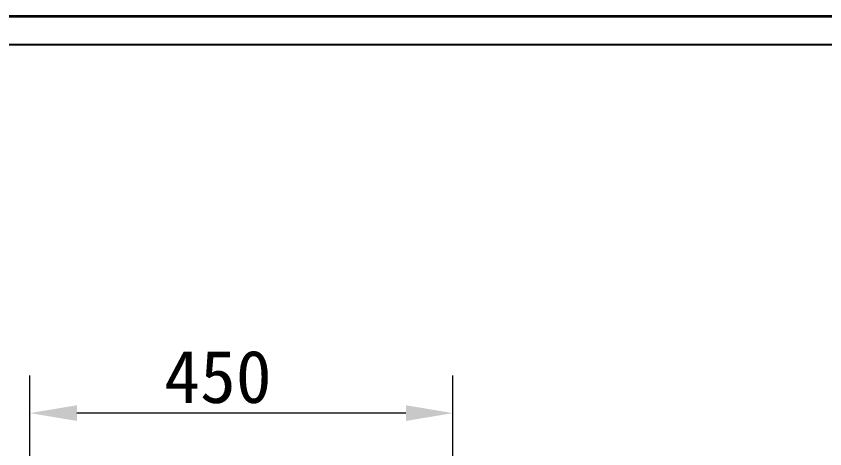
# Model space of a CAD drawing. Header units: millimetres. Extents: x 120 to 9117, y 110 to 4090.
# Drawn here: x 2181 to 3041, y 3630 to 4090 of the extents above; entities that cross this region are included whole.
import ezdxf

# ---------------------------------------------------------------- set-up
doc = ezdxf.new("R2010")
doc.units = ezdxf.units.MM
doc.header["$LTSCALE"] = 20
doc.linetypes.add('DASHED', pattern=[0.2067, 0.1654, -0.0413])
doc.layers.add('图框 (ISO)', color=7, linetype='Continuous', lineweight=35)
doc.layers.add('尺寸 (ISO)', color=7, linetype='Continuous', lineweight=18, true_color=0x008000)
doc.layers.add('符号 (ISO)', color=7, linetype='Continuous', lineweight=18, true_color=0x008000)
doc.styles.add('文本样式74', font='SimSun.ttf')
doc.styles.add('最新国标', font='simfang.ttf')
doc.dimstyles.new('默认 (GB)', dxfattribs={"dimscale": 20, "dimtxt": 2.8, "dimasz": 2.5, "dimexe": 2, "dimexo": 1.5, "dimgap": 0.5, "dimtad": 1, "dimtoh": 1, "dimdsep": 46, "dimtxsty": '最新国标', "dimcen": 0.09, "dimdle": 10, "dimclrd": 256, "dimclre": 256, "dimclrt": 256, "dimaunit": 1, "dimadec": 3, "dimazin": 2, "dimtfac": 0.535714, "dimtdec": 3, "dimtmove": 0, "dimatfit": 3, "dimfxl": 0, "dimtolj": 1, "dimlwd": -1, "dimlwe": -1, "dimarcsym": 0})

# ---------------------------------------------------------------- blocks, each defined once
blk = doc.blocks.new('图框 最新国标')
at = {"layer": '图框 (ISO)'}
blk.add_line((6, 204.5), (291.5, 204.5), dxfattribs=at)
at = {"layer": '图框 (ISO)', "color": 7, "linetype": 'Continuous', "lineweight": 25}
blk.add_line((18, 203), (290, 203), dxfattribs=at)
blk.add_line((18, 203), (290, 203), dxfattribs=at)
at = {"layer": '图框 (ISO)', "style": '文本样式74'}
blk.add_attdef('零件代号_001', (44.432, 200.25), '', height=2.5, rotation=180, dxfattribs=at)
blk = doc.blocks.new('*D5')
at = {"layer": 'Defpoints', "color": 0, "transparency": 16777216}
for p in [(2195.28, 3668.26), (2195.28, 3517.01), (2645.28, 3517.01)]:
    blk.add_point(p, dxfattribs=at)
at = {"layer": '尺寸 (ISO)', "color": 116, "true_color": 0x00803f, "transparency": 16777216}
for p, q in [((2195.28, 3547.01), (2195.28, 3708.26)), ((2645.28, 3547.01), (2645.28, 3708.26)), ((2595.28, 3668.26), (2245.28, 3668.26))]:
    blk.add_line(p, q, dxfattribs=at)
for points in [[(2245.28, 3676.6), (2245.28, 3659.93), (2195.28, 3668.26)], [(2595.28, 3676.6), (2595.28, 3659.93), (2645.28, 3668.26)]]:
    blk.add_solid(points, dxfattribs=at)
at = {"layer": '尺寸 (ISO)', "transparency": 16777216, "insert": (2395.28, 3706.58), "char_height": 56, "attachment_point": 5, "style": '最新国标'}
blk.add_mtext('\\A1;450', dxfattribs=at)
blk = doc.blocks.new('焊接符号标识符1')
at = {"layer": '符号 (ISO)', "linetype": 'DASHED', "ltscale": 12.901145}
blk.add_line((103.264, 184.187), (87.264, 184.187), dxfattribs=at)
at = {"layer": '符号 (ISO)'}
for p, q in [((103.264, 183.137), (87.264, 183.137)), ((93.264, 183.137), (97.264, 183.137)), ((97.264, 183.137), (93.264, 179.137)), ((93.264, 179.137), (93.264, 183.137)), ((109.086, 176.704), (103.264, 183.137)), ((109.457, 177.04), (108.716, 176.369)), ((110.764, 174.851), (109.457, 177.04)), ((108.716, 176.369), (110.764, 174.851)), ((109.086, 176.704), (110.764, 174.851))]:
    blk.add_line(p, q, dxfattribs=at)
at = {"layer": '符号 (ISO)', "flags": 128}
blk.add_lwpolyline([(108.716, 176.369), (110.764, 174.851), (109.457, 177.04), (108.716, 176.369)], dxfattribs=at)
at = {"layer": '符号 (ISO)'}
blk.add_solid([(108.716, 176.369), (110.764, 174.851), (109.457, 177.04), (108.716, 176.369)], dxfattribs=at)

msp = doc.modelspace()

# ---------------------------------------------------------------- block references
at = {"xscale": 20, "yscale": 20, "zscale": 20}
msp.add_blockref('图框 最新国标', (0, 0), dxfattribs=at)
at = {"layer": '符号 (ISO)', "xscale": 20, "yscale": 20, "zscale": 20}
msp.add_blockref('焊接符号标识符1', (0, 0), dxfattribs=at)

# ---------------------------------------------------------------- dimensions: what is measured, and where the dimension line sits
at = {"layer": '尺寸 (ISO)', "color": 116, "true_color": 0x00803f}
dim = msp.add_linear_dim(base=(2195.28, 3668.263), p1=(2645.28, 3517.011), p2=(2195.28, 3517.011), angle=180, dimstyle='默认 (GB)', override={"dimgap": 0.5, "dimtoh": 0, "dimdec": 2, "dimtol": 0, "dimlim": 0, "dimtp": 0, "dimtm": 0, "dimtdec": 3, "dimtofl": 0, "dimatfit": 1}, dxfattribs=at)
dim.commit()
dim.dimension.update_dxf_attribs({"geometry": '*D5', "text_midpoint": (2395.28, 3668.263), "dimtype": 160})

doc.saveas('drawing.dxf')
